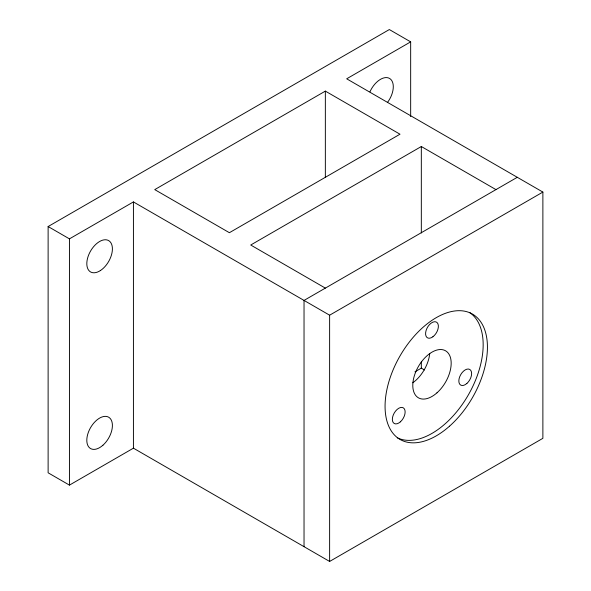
<?xml version="1.0" encoding="UTF-8"?>
<svg xmlns="http://www.w3.org/2000/svg" width="591" height="591" viewBox="0 0 591 591"><rect width="100%" height="100%" fill="white"/><g stroke="black" fill="none" stroke-linecap="round" stroke-linejoin="round"><path stroke-width="0.89" d="M410.664 41.865L346.681 78.802L542.878 192.075L542.878 438.323L329.623 561.45L133.426 448.177L69.442 485.115L48.122 472.8L48.122 226.545L389.336 29.55L410.664 41.865L410.664 116.567M48.122 226.545L69.442 238.86L133.426 201.923L329.623 315.195L542.878 192.075M325.353 91.11L154.746 189.615L229.389 232.706L399.996 134.209L325.353 91.11L325.353 177.559M495.967 189.615L421.324 146.516L250.717 245.014L325.353 288.113M517.288 177.3L304.033 300.42L304.033 546.675M414.948 371.828L421.324 368.141L424.501 369.981M421.324 146.516L421.324 232.965M421.324 361.707L421.324 368.141M329.623 315.195L329.623 561.45M133.426 201.923L133.426 448.177M69.442 238.86L69.442 485.115M369.959 91.804A18.092 10.446 -60 0 1 389.676 78.507A18.092 10.446 -60 0 1 387.46 102.479M469.594 312.499A72.383 41.791 -60 0 1 468.175 395.194A72.383 41.791 -60 0 1 397.27 437.768M429.731 353.455A27.142 15.669 -60 0 1 412.806 382.769M102.915 445.237A18.092 10.446 -60 0 0 108.655 417.202A18.092 10.446 -60 0 0 87.246 436.188A18.092 10.446 -60 0 0 102.915 445.237M100.536 270.471A18.092 10.446 -60 0 0 110.192 241.859A18.092 10.446 -60 0 0 88.089 256.494A18.092 10.446 -60 0 0 100.536 270.471M466.883 383.448A9.05 5.223 -60 0 0 469.756 369.434A9.05 5.223 -60 0 0 459.052 378.927A9.05 5.223 -60 0 0 466.883 383.448M436.956 392.838A27.142 15.669 -60 0 0 445.555 350.795A27.142 15.669 -60 0 0 413.449 379.267A27.142 15.669 -60 0 0 436.956 392.838M449.5 426.2A72.383 41.791 -60 0 0 472.445 314.08A72.383 41.791 -60 0 0 386.81 390.008A72.383 41.791 -60 0 0 449.5 426.2M400.395 421.834A9.05 5.223 -60 0 0 403.269 407.82A9.05 5.223 -60 0 0 392.564 417.312A9.05 5.223 -60 0 0 400.395 421.834M432.893 336.767A9.05 5.223 -60 0 0 437.015 322.509A9.05 5.223 -60 0 0 426.045 330.65A9.05 5.223 -60 0 0 432.893 336.767"/></g></svg>
